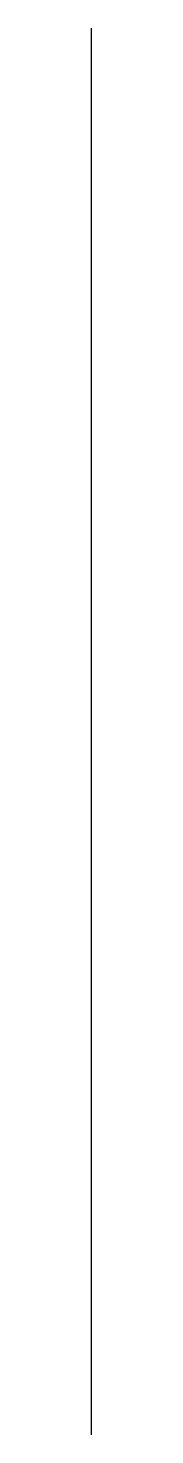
# Model space of a CAD drawing. Header units: metres. Extents: x 10 to 10, y 20 to 22.
import ezdxf

# ---------------------------------------------------------------- set-up
doc = ezdxf.new("R2010")
doc.units = ezdxf.units.M

# ---------------------------------------------------------------- blocks, each defined once
blk = doc.blocks.new('B')
blk.add_line((0, 0), (1, 0))

msp = doc.modelspace()

# ---------------------------------------------------------------- block references
at = {"xscale": 2, "yscale": 2, "rotation": 90}
msp.add_blockref('B', (10, 20), dxfattribs=at)

doc.saveas('drawing.dxf')
